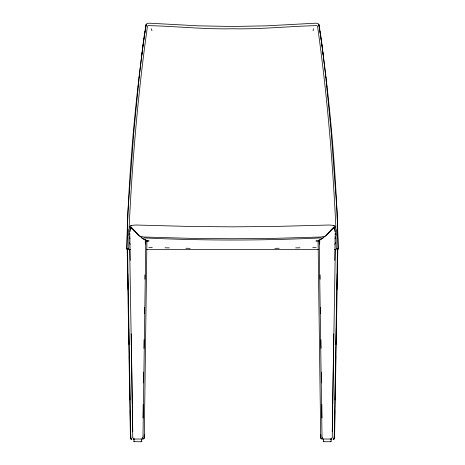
<?xml version="1.0" encoding="UTF-8"?>
<svg xmlns="http://www.w3.org/2000/svg" width="465" height="465" viewBox="0 0 465 465"><rect width="100%" height="100%" fill="white"/><g stroke="black" fill="none" stroke-linecap="round" stroke-linejoin="round"><path stroke-width="0.7" d="M128.945 237.394L128.741 249.414M142.988 418.029L143.168 404.515M143.458 382.922L143.604 372.122M143.918 348.366L144.034 339.729M144.383 313.799L144.47 307.319M144.847 279.233L144.906 274.908M145.312 244.137L145.342 241.998M145.807 240.51L142.982 437.199M143.406 439.03L144.133 438.449L144.324 434.409L146.917 241.318M333.742 333.899L332.248 437.199M334.794 260.388L335.184 233.325M335.312 249.397L332.708 404.149M332.243 431.787L332.678 405.59M334.573 426.899L334.847 410.647M335.027 399.859L335.306 383.3M335.503 371.785L335.771 355.946M335.963 344.425L336.236 328.616M336.428 317.113L336.695 301.303M336.893 289.805L337.16 273.995M337.363 262.522L337.602 249.228M129.113 227.687C132.298 160.338 138.047 93.006 147.463 26.232L147.98 25.616C175.962 26.232 204.327 29.423 232.5 28.76C260.673 29.423 289.038 26.232 317.02 25.616L317.537 26.232C326.953 93.006 332.702 160.338 335.887 227.687M336.555 248.205L337.445 248.711L334.265 434.705L334.039 438.786L333.178 439.344M144.301 434.42L144.092 438.454M142.72 437.199L142.4 438.908M334.399 436.089L334.201 438.768L333.364 439.32M332.138 437.414L331.754 439.059M335.434 234.476L335.329 230.332L334.544 228.205L333.829 227.885L325.889 235.848M133.914 130.956L127.904 212.11L126.974 248.92L127.77 249.403M133.908 131.049L139.128 77.457M137.262 95.348L137.408 93.93M137.628 91.808L137.849 89.687M138.146 86.856L138.367 84.729M138.518 83.316L138.814 80.486M139.105 77.655L143.307 42.443L146.248 24.354M141.366 58.015L141.627 55.928M141.802 54.539L142.063 52.452M142.238 51.063L142.505 48.976M142.767 46.889L143.028 44.803M143.29 42.716L143.487 41.333M143.685 39.944L143.883 38.56M144.08 37.171L144.377 35.096M144.574 33.707L144.871 31.632M130.055 231.553L131.182 227.6M313.061 30.806L313.491 28.685M141.511 441.686L141.79 439.03L133.862 439.03L134.147 441.686L141.157 441.75L141.79 441.18L141.157 441.75M331.138 441.151L330.505 441.75L323.489 441.686L323.21 439.03L331.138 439.03L331.068 441.494L330.505 441.75M145.167 29.551L146.237 24.657M141.72 441.494L141.79 441.18M323.599 237.563C322.693 238.214 317.264 241.945 317.653 240.608M334.998 238.679C337.003 235.383 337.991 229.007 334.126 226.792L325.372 236.092L321.228 237.011L273.403 238.388L232.5 238.731L191.597 238.388L143.772 237.011L139.628 236.092L130.874 226.792C127.009 229.007 127.997 235.383 130.002 238.679M334.777 244.328L335.701 242.678M337.974 249.397L338.276 248.915C336.497 173.765 329.825 98.574 318.92 24.232L317.299 23.267L314.555 23.25L266.648 25.837L232.5 26.482L198.352 25.837L150.445 23.25L147.701 23.267L146.08 24.232C135.175 98.568 128.503 173.765 126.724 248.915L127.026 249.397M143.604 438.449L142.865 439.03M334.056 439.193L334.637 434.705L337.817 248.833L337.445 248.711M129.578 226.56L131.781 225.374L135.797 225.014L191.603 226.496L232.5 226.839L273.397 226.496L329.203 225.014L333.219 225.374L335.422 226.56M324.018 237.167L325.145 236.406M322.46 238.109L323.5 237.481M322.431 238.481L318.101 240.469M130.944 439.193L130.363 434.705L127.183 248.833L128.445 248.205M130.607 225.821L131.781 225.374M130.415 227.554L130.863 227.455M337.23 249.403L338.026 248.92L337.09 212.104L331.086 130.956M148.155 241.062L149.079 240.911L148.219 240.951M321.123 237.9C262.155 240.719 202.845 240.719 143.877 237.9M145.004 241.097C152.16 241.655 141.889 239.382 141.401 237.563M142.226 439.036L141.366 439.03M323.634 439.03L322.774 439.036M312.742 247.427L316.183 247.322M331.179 439.187L331.615 439.175M295.641 247.892L299.948 247.787M274.832 248.345L279.14 248.258M330.656 439.129L331.138 439.123M319.996 241.097L317.456 241.097M130.607 249.42L128.549 249.577M146.562 249.42L318.438 249.42M334.399 249.42L336.259 249.577L336.055 237.4M330.656 439.03L331.138 439.03M133.862 439.03L134.344 439.03M133.862 439.123L134.344 439.129M185.861 248.258L190.168 248.345M165.052 247.787L169.359 247.892M316.781 240.951L315.921 240.911L316.845 241.062M133.385 439.175L133.821 439.187M148.817 247.322L152.258 247.427M323.843 441.75L323.21 441.151M134.147 441.686L133.862 441.151L134.495 441.75M334.137 227.455L334.585 227.554M131.822 439.344L130.961 438.786L130.735 434.705L127.555 248.711M131.636 439.32L130.799 438.768L130.601 436.089M146.899 240.469L142.569 238.481M333.219 225.374L334.393 225.821M322.135 439.03L321.396 438.449M321.594 439.03L320.867 438.449L320.676 434.409L318.083 241.318M141.5 237.481L142.54 238.109M139.855 236.406L140.982 237.167M133.246 439.059L132.862 437.414M139.111 235.848L131.171 227.885L130.456 228.205L129.671 230.332L129.566 234.476M322.6 438.908L322.28 437.199M333.818 227.6L334.945 231.553M129.299 242.678L130.223 244.328M147.347 240.608L147.544 241.097M318.763 24.657L319.833 29.551M318.752 24.354L321.693 42.443L325.895 77.655M151.509 28.685L151.939 30.806M320.129 31.632L320.426 33.707M320.623 35.096L320.92 37.171M321.117 38.56L321.315 39.944M321.513 41.333L321.71 42.716M321.972 44.803L322.233 46.889M322.495 48.976L322.762 51.063M322.937 52.452L323.198 54.539M323.373 55.928L323.634 58.015M320.908 438.454L320.699 434.42M325.872 77.457L331.092 131.049M326.186 80.486L326.482 83.316M326.633 84.729L326.854 86.85M327.151 89.681L327.372 91.808M327.593 93.93L327.738 95.342M127.398 249.228L127.637 262.522M322.018 437.199L319.193 240.51M132.293 404.149L129.689 249.397M132.322 405.59L132.758 431.787M132.752 437.199L131.258 333.899M127.84 273.995L128.108 289.805M128.305 301.303L128.572 317.113M128.764 328.616L129.038 344.425M129.229 355.946L129.497 371.785M129.694 383.3L129.973 399.859M130.154 410.647L130.427 426.899M129.816 233.325L130.206 260.388M319.658 241.998L319.688 244.137M320.094 274.908L320.152 279.233M320.53 307.319L320.618 313.799M320.966 339.729L321.083 348.366M321.396 372.122L321.542 382.922M321.832 404.515L322.013 418.029"/></g></svg>
